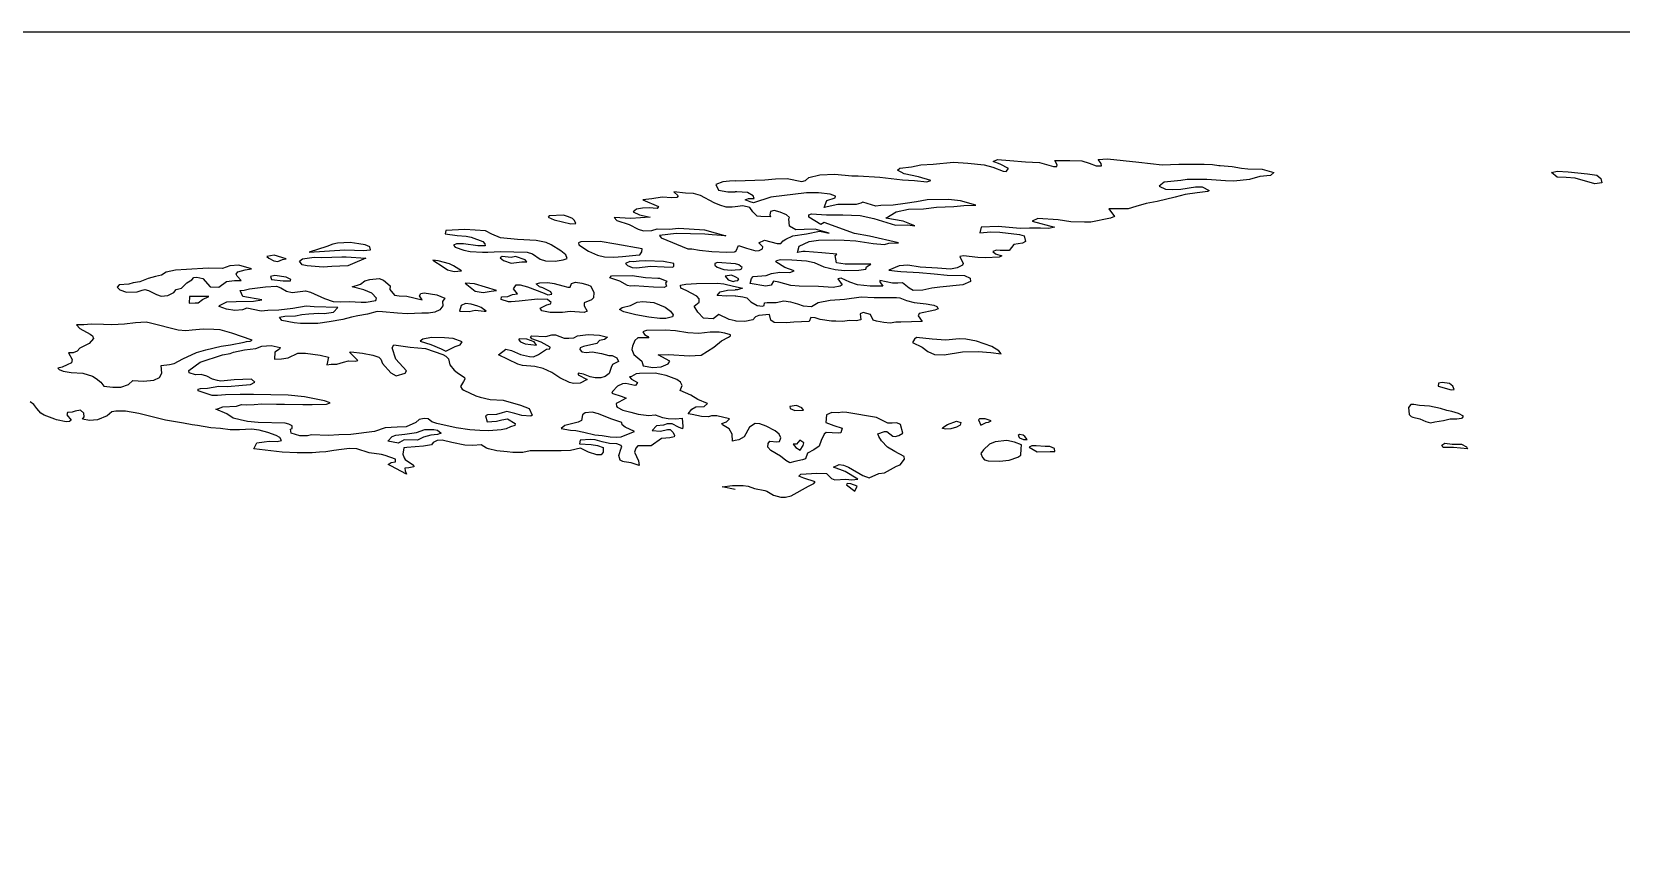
# Model space of a CAD drawing. Extents: x -180 to 180, y -90 to 90.
# Drawn here: x -127.1 to -43.3, y 46.3 to 89.9 of the extents above; entities that cross this region are included whole.
import ezdxf

# ---------------------------------------------------------------- set-up
doc = ezdxf.new("R2010")
doc.units = 0
doc.header["$MEASUREMENT"] = 0
doc.layers.add('SHORE', color=131, linetype='CONTINUOUS')
doc.layers.add('World_Raster', color=7, linetype='CONTINUOUS')
picture_1 = doc.add_image_def('image1.tif', size_in_pixel=(720, 360))

msp = doc.modelspace()

# ---------------------------------------------------------------- linework, layer by layer
at = {"layer": 'SHORE', "linetype": 'Continuous'}
for points in [[(-90, 82.034302), (-88.436111, 82.090744), (-87.867714, 82.144814), (-87.24968, 82.156731), (-86.478172, 82.010696), (-86.299316, 82.053162), (-86.120712, 82.222794), (-85.534592, 82.351959), (-84.742973, 82.396461), (-83.854485, 82.302223), (-83.519058, 82.302963), (-82.36631, 82.241562), (-81.186958, 82.095818), (-80.54612, 82.055054), (-79.888725, 81.982864), (-79.68692, 82.056885), (-80.331665, 82.245995), (-81.083374, 82.404472), (-81.450653, 82.597473), (-81.318909, 82.706268), (-80.706253, 82.772972), (-80.210922, 82.88353), (-79.567024, 82.928902), (-78.494843, 83.019501), (-77.745132, 82.965981), (-76.87043, 82.879959), (-76.416267, 82.760612), (-75.880585, 82.555687), (-75.721291, 82.534424), (-75.598442, 82.697105), (-76.030342, 82.925735), (-76.402893, 83.057358), (-76.178429, 83.168884), (-75.525642, 83.114738), (-74.70134, 83.039017), (-73.957397, 83.007523), (-73.219994, 82.800453), (-73.049782, 82.789894), (-73.022224, 82.877502), (-73.157516, 83.120018), (-72.355896, 83.121819), (-71.722267, 83.101028), (-71.34816, 82.980225), (-70.974014, 82.827278), (-70.695984, 82.827888), (-70.715759, 82.94857), (-70.86441, 83.158501), (-70.380646, 83.193016), (-68.719406, 83.01918), (-67.492683, 82.889778), (-66.621231, 82.924667), (-65.277283, 82.916641), (-64.84211, 82.895676), (-64.50164, 82.841637), (-64.444878, 82.841751), (-63.806187, 82.799416), (-63.316223, 82.71328), (-62.981441, 82.670593), (-62.223438, 82.650543), (-61.61269, 82.48996), (-61.785728, 82.328903), (-62.342709, 82.274399), (-62.885052, 82.114265), (-63.716942, 82.028168), (-64.15683, 82.048264), (-65.143028, 82.119919), (-66.170845, 82.117706), (-66.519943, 82.053719), (-67.381531, 81.978294), (-67.650131, 81.76899), (-67.312775, 81.604225), (-66.970192, 81.584335), (-66.50692, 81.605927), (-65.739731, 81.731552), (-65.384247, 81.721977), (-65.020676, 81.52681), (-65.096184, 81.475388), (-65.656929, 81.412842), (-66.278038, 81.319855), (-66.806274, 81.187012), (-67.750458, 80.953964), (-68.342583, 80.85302), (-68.878143, 80.693298), (-69.293808, 80.564461), (-70.307404, 80.56237), (-70.014893, 80.154427), (-70.216858, 80.067421), (-71.250816, 79.86277), (-71.596184, 79.871147), (-72.310188, 79.887817), (-72.968178, 79.985977), (-74.041817, 80.059647), (-74.338608, 79.911041), (-73.172379, 79.598091), (-73.470253, 79.534721), (-73.905472, 79.551834), (-74.489357, 79.541725), (-74.970032, 79.531845), (-76.131035, 79.628319), (-77.035126, 79.599663), (-77.095505, 79.302536), (-76.529762, 79.349854), (-76.050163, 79.341827), (-75.010109, 79.210007), (-74.759445, 79.139252), (-74.7052, 78.837746), (-74.85379, 78.7491), (-75.317612, 78.695244), (-75.549377, 78.37822), (-76.032349, 78.36853), (-76.233971, 78.394447), (-76.414803, 78.315224), (-76.281181, 78.201065), (-75.939529, 78.088943), (-76.086983, 78.027634), (-76.813492, 77.99144), (-77.203621, 78.008125), (-77.973106, 78.085068), (-78.163101, 78.049843), (-77.97879, 77.69416), (-78.014915, 77.590324), (-78.306892, 77.460373), (-78.651749, 77.3908), (-79.335815, 77.441185), (-80.253456, 77.491135), (-80.896629, 77.593475), (-81.350281, 77.558075), (-81.898781, 77.333031), (-81.434753, 77.282372), (-81.269196, 77.25692), (-80.299728, 77.207298), (-79.508293, 77.148804), (-78.818214, 77.073067), (-77.917763, 77.057678), (-77.620674, 76.904549), (-77.600403, 76.742805), (-78.008598, 76.56382), (-79.216667, 76.443016), (-79.63382, 76.391525), (-80.1082, 76.289375), (-80.609848, 76.254692), (-80.819977, 76.380829), (-81.178642, 76.66803), (-81.430382, 76.650604), (-81.714256, 76.650032), (-82.368195, 76.793304), (-82.368713, 76.716728), (-82.21991, 76.488075), (-82.8843, 76.495262), (-83.559639, 76.553276), (-83.953522, 76.696732), (-84.418213, 76.908653), (-84.592743, 76.882744), (-84.355698, 76.560219), (-84.463852, 76.48381), (-84.833389, 76.423889), (-85.607246, 76.473152), (-86.631653, 76.488167), (-87.069046, 76.521179), (-87.691078, 76.69812), (-87.979797, 76.75708), (-88.106583, 76.553093), (-88.385185, 76.484802), (-89.214462, 76.627296), (-89.141991, 76.891151), (-89.043358, 76.993774), (-88.35701, 77.046356), (-88.082695, 77.158157), (-87.650246, 77.236183), (-87.119736, 77.220032), (-86.895508, 77.297722), (-87.378197, 77.477554), (-87.847572, 77.770599), (-87.82399, 77.840057), (-87.608803, 77.892578), (-87.016342, 77.876328), (-86.232033, 77.834427), (-85.83242, 77.739784), (-85.333939, 77.507317), (-84.726288, 77.362045), (-84.238075, 77.319984), (-83.488083, 77.330002), (-83.115158, 77.39093), (-83.076126, 77.51162), (-82.844933, 77.648193), (-84.203438, 77.647675), (-84.664642, 77.724701), (-84.73484, 78.107025), (-84.639793, 78.17662), (-85.422577, 78.245506), (-86.306206, 78.31385), (-86.429527, 78.313614), (-86.713524, 78.262215), (-86.62178, 78.603111), (-86.100136, 78.851341), (-85.603165, 78.923164), (-84.776314, 78.924721), (-84.252655, 78.90802), (-83.636299, 78.873764), (-82.725693, 78.734024), (-82.121948, 78.682251), (-81.903175, 78.753288), (-81.393524, 78.771591), (-82.923256, 79.132545), (-83.70723, 79.273613), (-85.306816, 79.844841), (-85.489365, 79.736137), (-86.118736, 80.131264), (-86.107269, 80.247177), (-85.966484, 80.295952), (-85.18045, 80.249054), (-84.32312, 80.250832), (-83.414719, 80.223633), (-82.694893, 80.051651), (-81.554459, 79.698883), (-80.902611, 79.718102), (-80.527992, 79.675491), (-81.152069, 79.925079), (-82.058907, 80.067955), (-81.515099, 80.402351), (-80.860031, 80.550423), (-80.081078, 80.561859), (-79.393013, 80.661705), (-78.474274, 80.693214), (-77.953499, 80.743736), (-77.317238, 80.766922), (-78.117287, 80.982338), (-78.758621, 81.051178), (-79.884232, 81.038795), (-80.443726, 80.927505), (-81.030838, 80.856476), (-81.672264, 80.765732), (-82.323387, 80.744598), (-82.587074, 80.714348), (-83.27668, 80.911591), (-83.372856, 80.861565), (-83.617241, 80.791473), (-84.589325, 80.79937), (-85.300179, 80.635033), (-85.160461, 81.007706), (-84.719391, 81.139328), (-84.715912, 81.230309), (-84.988708, 81.341454), (-85.607384, 81.411499), (-86.233093, 81.410194), (-88.11808, 81.182709), (-89.031891, 80.880592), (-89.215294, 80.930077), (-89.471596, 81.043182), (-89.293724, 81.102753), (-88.988876, 81.113373), (-89.041618, 81.255547), (-89.35556, 81.434692), (-89.902824, 81.459686), (-90, 81.461296)], [(-46.683437, 82.550667), (-46.105568, 82.513748), (-45.07465, 82.408844), (-44.588169, 82.347092), (-44.374981, 82.164345), (-44.330746, 81.940346), (-44.690029, 81.881248), (-45.735069, 82.174492), (-46.201286, 82.208939), (-46.678474, 82.237007), (-46.97081, 82.475098), (-46.683437, 82.550667)], [(-90, 80.676453), (-90.161964, 80.659172), (-90.465149, 80.658539), (-90.812523, 80.766617), (-91.106384, 80.88533), (-91.821213, 81.276192), (-92.194672, 81.367004), (-92.618355, 81.39669), (-93.231041, 81.456757), (-92.999756, 81.243286), (-93.064964, 81.162178), (-93.328094, 81.141464), (-93.836487, 81.180779), (-94.382233, 81.098907), (-94.856277, 81.047638), (-94.046616, 80.690605), (-94.117073, 80.591881), (-94.531677, 80.610695), (-94.877655, 80.600151), (-95.205482, 80.540474), (-95.376755, 80.403152), (-95.036461, 80.245331), (-94.471397, 80.133507), (-95.496437, 80.054466), (-96.383255, 80.110359), (-96.229721, 79.950401), (-95.588455, 79.734985), (-95.108719, 79.502243), (-94.835762, 79.413185), (-94.382225, 79.422981), (-94.113831, 79.504143), (-93.470322, 79.496384), (-92.973976, 79.551178), (-91.615387, 79.45517), (-90.497299, 79.143044), (-91.205063, 79.187927), (-91.604843, 79.231712), (-93.098915, 79.27346), (-93.98568, 79.164764), (-93.899712, 79.040421), (-92.497879, 78.451141), (-92.275436, 78.460365), (-91.87606, 78.390862), (-91.220161, 78.321999), (-90.437134, 78.279678), (-90.037437, 78.297958), (-90, 78.319923)], [(-90, 82.034302), (-90.299744, 82.023483), (-90.646263, 81.99118), (-91.014938, 81.854301), (-90.876228, 81.555473), (-90.387947, 81.46772), (-90, 81.461296)], [(-90, 78.319923), (-89.947495, 78.350723), (-89.830666, 78.64106), (-89.40593, 78.500992), (-88.917137, 78.36145), (-88.740997, 78.379333), (-88.555733, 78.467484), (-88.542709, 78.573036), (-88.752228, 78.766693), (-88.457085, 78.917717), (-87.78508, 78.7332), (-87.583595, 78.742424), (-87.464638, 78.884155), (-87.335442, 78.973053), (-86.961761, 79.142593), (-86.242447, 79.241989), (-85.554863, 79.395164), (-85.049522, 79.276154), (-85.790062, 79.503006), (-86.364464, 79.469826), (-86.793037, 79.462318), (-87.136925, 79.661194), (-87.161926, 80.033005), (-87.13208, 80.109932), (-87.300446, 80.244728), (-87.623688, 80.389816), (-87.946777, 80.477058), (-88.144066, 80.427773), (-88.169235, 80.242966), (-88.132774, 80.136787), (-88.646194, 80.155022), (-88.838326, 80.183578), (-89.068443, 80.406364), (-89.221031, 80.631508), (-89.595436, 80.719627), (-90, 80.676453)], [(-98.662361, 79.774139), (-98.387436, 79.80175), (-98.419449, 79.846809), (-98.477776, 79.973244), (-98.570961, 80.057808), (-98.782967, 80.153656), (-99.045921, 80.230408), (-99.797676, 80.199852), (-99.846016, 80.122574), (-99.531136, 79.980286), (-98.662361, 79.774139)], [(-112.445908, 78.290062), (-110.576988, 78.399025), (-110.067329, 78.391205), (-109.59803, 78.374565), (-109.212906, 78.410416), (-109.24852, 78.559883), (-109.498154, 78.665199), (-109.826027, 78.726387), (-110.290382, 78.787392), (-110.963448, 78.75956), (-111.202965, 78.706062), (-111.519661, 78.573151), (-112.445908, 78.290062)], [(-99.475975, 77.809151), (-99.062164, 77.87072), (-98.845734, 77.958099), (-98.921463, 78.149818), (-99.182793, 78.350609), (-99.687973, 78.675125), (-99.959557, 78.789459), (-100.4897, 78.894691), (-101.474854, 78.945976), (-102.365097, 79.033066), (-102.81472, 79.23703), (-103.16114, 79.406143), (-104.23745, 79.475769), (-105.247864, 79.42009), (-105.277336, 79.241226), (-104.650963, 79.153282), (-104.167122, 79.118576), (-103.90657, 79.074577), (-103.301628, 78.853867), (-103.187981, 78.73024), (-103.173904, 78.624336), (-103.564148, 78.614799), (-104.323395, 78.719254), (-104.684357, 78.718559), (-104.835068, 78.656448), (-104.762482, 78.550819), (-104.303902, 78.384682), (-103.958832, 78.315193), (-103.308838, 78.290123), (-103.028809, 78.290657), (-102.35994, 78.326996), (-100.964211, 78.285835), (-100.68457, 78.198853), (-100.267792, 77.911888), (-99.996124, 77.834213), (-99.475975, 77.809151)], [(-96.398293, 78.015022), (-95.928726, 78.050804), (-95.225189, 78.130669), (-95.028877, 78.148491), (-94.914444, 78.297424), (-94.893372, 78.455376), (-96.288803, 78.699272), (-97.106186, 78.839157), (-98.139587, 78.819473), (-98.247215, 78.775047), (-98.233551, 78.677902), (-97.71904, 78.335884), (-97.256119, 78.118034), (-96.883163, 78.031525), (-96.398293, 78.015022)], [(-114.102257, 77.789909), (-113.850044, 77.894653), (-113.652206, 77.93856), (-114.298981, 78.129173), (-114.681625, 78.058601), (-114.580399, 77.962891), (-114.315834, 77.832939), (-114.102257, 77.789909)], [(-109.457542, 77.966843), (-110.165131, 77.676056), (-110.416031, 77.554474), (-111.248444, 77.535599), (-111.706711, 77.500198), (-112.560783, 77.567673), (-112.820602, 77.619064), (-112.956566, 77.809456), (-112.806046, 77.940178), (-112.192047, 78.019745), (-111.787544, 77.994347), (-110.729462, 78.039955), (-110.506454, 78.040398), (-109.457542, 77.966843)], [(-101.79763, 77.709351), (-101.233971, 77.779778), (-100.975433, 77.771606), (-101.071159, 77.8843), (-101.581383, 78.057442), (-101.795715, 78.00473), (-102.269806, 78.047394), (-102.379883, 77.986198), (-102.212029, 77.838661), (-101.79763, 77.709351)], [(-120.250374, 75.969246), (-119.89621, 75.995117), (-119.578911, 76.155434), (-119.451088, 76.324318), (-119.183113, 76.392441), (-118.899643, 76.672768), (-118.635239, 76.826492), (-118.532349, 76.95472), (-118.361809, 76.963577), (-118.049576, 76.895874), (-117.659653, 76.454575), (-117.209366, 76.44696), (-116.796211, 76.744835), (-116.385742, 76.796684), (-116.035896, 76.797371), (-116.247017, 77.010368), (-116.301064, 77.130142), (-116.202278, 77.250481), (-115.818916, 77.354431), (-115.47879, 77.398148), (-116.155441, 77.595375), (-116.622337, 77.559937), (-117.021904, 77.429657), (-117.777939, 77.436867), (-118.917458, 77.365761), (-119.491936, 77.330223), (-119.979401, 77.22612), (-120.226219, 77.071281), (-120.552727, 76.993629), (-120.934387, 76.898888), (-121.374062, 76.719078), (-121.720787, 76.658913), (-121.947128, 76.599014), (-122.455688, 76.555603), (-122.559395, 76.43679), (-122.432137, 76.293327), (-122.078445, 76.167534), (-121.507683, 76.193901), (-121.255722, 76.287117), (-121.107109, 76.312744), (-120.916328, 76.262474), (-120.488731, 76.052765), (-120.250374, 75.969246)], [(-104.809067, 77.263603), (-104.414192, 77.298759), (-104.837494, 77.565109), (-105.060226, 77.677132), (-105.655106, 77.823418), (-105.925903, 77.857635), (-105.392166, 77.512253), (-105.153984, 77.357559), (-104.809067, 77.263603)], [(-95.183334, 77.454079), (-94.453217, 77.550354), (-93.746284, 77.508545), (-93.31118, 77.492119), (-93.229927, 77.52681), (-93.231972, 77.691025), (-93.777695, 77.794006), (-94.697777, 77.826942), (-95.049179, 77.808922), (-95.364731, 77.782288), (-95.555939, 77.790596), (-95.781769, 77.677528), (-95.679718, 77.582565), (-95.430687, 77.470848), (-95.183334, 77.454079)], [(-90, 77.673203), (-90.922249, 77.747421), (-91.075859, 77.677818), (-91.061676, 77.600006), (-90.953453, 77.487999), (-90.592392, 77.376686), (-90.211769, 77.34301), (-90, 77.358925)], [(-90, 76.980568), (-90.196075, 77.077087), (-90.517624, 77.016624), (-90.373001, 76.829163), (-90.111382, 76.74453), (-90, 76.767868)], [(-90, 77.358925), (-89.742142, 77.378311), (-89.658752, 77.41288), (-89.624741, 77.481918), (-89.81089, 77.611069), (-89.97599, 77.671272), (-90, 77.673203)], [(-114.946686, 75.773773), (-115.946342, 75.951485), (-116.092735, 76.254761), (-115.866165, 76.280502), (-115.598465, 76.35701), (-115.17308, 76.400063), (-114.744377, 76.460098), (-114.168739, 76.486603), (-113.934021, 76.402435), (-113.641418, 76.2341), (-113.344933, 76.150444), (-112.647507, 76.244431), (-112.369949, 76.177551), (-111.63903, 75.834778), (-111.181984, 75.67688), (-110.77816, 75.660957), (-110.346146, 75.686829), (-109.708237, 75.646324), (-109.442261, 75.655144), (-108.940163, 75.731201), (-108.898941, 75.865082), (-109.149384, 76.116356), (-109.572762, 76.292458), (-110.17881, 76.451859), (-109.74691, 76.596764), (-109.51088, 76.767204), (-109.254799, 76.835838), (-108.761368, 76.887932), (-108.533104, 76.811638), (-108.185089, 76.506454), (-108.192673, 76.320389), (-107.959633, 76.026161), (-107.705086, 75.976295), (-107.299973, 75.960281), (-106.487823, 75.777626), (-106.638275, 75.986694), (-106.57032, 76.112831), (-106.386284, 76.14682), (-105.713554, 76.038811), (-105.294395, 75.863548), (-105.425812, 75.679443), (-105.408524, 75.454689), (-105.569794, 75.24704), (-105.82756, 75.122536), (-106.167351, 75.072365), (-106.519196, 75.071732), (-107.275978, 75.029053), (-107.796173, 75.061066), (-108.586838, 75.142113), (-108.866676, 75.149849), (-109.374573, 75.02507), (-109.884048, 74.934296), (-110.225906, 74.852402), (-110.665497, 74.737938), (-111.396896, 74.606888), (-111.999138, 74.516731), (-112.902481, 74.531235), (-113.239151, 74.562958), (-113.889641, 74.691353), (-114.013611, 74.861549), (-113.72216, 74.919006), (-113.173721, 74.936279), (-112.841347, 75.002022), (-112.458359, 75.035744), (-111.933792, 75.061455), (-111.654045, 75.053757), (-111.16362, 75.12072), (-110.94603, 75.369492), (-112.191765, 75.408615), (-112.607811, 75.432747), (-113.311661, 75.306953), (-114.043083, 75.231026), (-114.624344, 75.213379), (-114.982285, 75.171318), (-115.738457, 75.327225), (-115.954384, 75.252243), (-116.368393, 75.218346), (-116.808762, 75.275452), (-117.192963, 75.424057), (-117.182388, 75.473923), (-116.794197, 75.666222), (-116.299927, 75.692207), (-115.378601, 75.702316), (-114.946686, 75.773773)], [(-113.821411, 76.767487), (-113.432007, 76.776772), (-113.420837, 76.844948), (-113.665268, 76.963982), (-114.250031, 77.056946), (-114.48732, 77.00518), (-114.431885, 76.851555), (-113.821411, 76.767487)], [(-103.280106, 76.161125), (-102.865143, 76.229294), (-102.570633, 76.26358), (-103.740974, 76.616669), (-104.223732, 76.658203), (-103.700127, 76.227715), (-103.280106, 76.161125)], [(-99.740532, 75.101044), (-100.183434, 75.199356), (-100.270348, 75.331642), (-99.926643, 75.506622), (-99.731857, 75.556915), (-99.692055, 75.63195), (-99.893364, 75.781784), (-100.415703, 75.805878), (-101.37429, 75.703835), (-101.797226, 75.66964), (-101.94593, 75.661003), (-102.329918, 75.78553), (-102.312401, 75.936226), (-101.979706, 75.945221), (-101.736099, 76.054749), (-101.471817, 76.080482), (-101.681229, 76.34964), (-101.601967, 76.459709), (-101.542648, 76.561462), (-101.322289, 76.553383), (-100.935837, 76.452492), (-100.06176, 76.116776), (-99.870125, 76.033127), (-99.662857, 76.075508), (-99.708519, 76.184746), (-100.139885, 76.403282), (-100.306885, 76.462181), (-100.490059, 76.622856), (-100.293945, 76.66568), (-99.86377, 76.691971), (-99.542923, 76.633133), (-99.077957, 76.515312), (-98.820786, 76.43959), (-98.699234, 76.431366), (-98.626244, 76.634857), (-98.411125, 76.694763), (-98.082565, 76.644394), (-97.760056, 76.568657), (-97.612885, 76.492683), (-97.447693, 76.155373), (-97.463043, 75.878395), (-97.574196, 75.769463), (-97.947845, 75.618584), (-97.955399, 75.46048), (-97.797951, 75.179047), (-97.960152, 75.112663), (-98.70211, 75.152557), (-99.089844, 75.10228), (-99.740532, 75.101044)], [(-93.73394, 76.415436), (-94.303574, 76.439735), (-95.328903, 76.513947), (-95.520416, 76.488174), (-95.669754, 76.530251), (-96.072884, 76.750214), (-96.605812, 76.936668), (-96.519455, 77.03936), (-95.424881, 77.058571), (-94.730827, 76.940254), (-94.068153, 76.915909), (-93.991402, 76.916039), (-93.590874, 76.754936), (-93.671158, 76.64431), (-93.615929, 76.500267), (-93.73394, 76.415436)], [(-90, 74.659126), (-90.316635, 74.735405), (-90.850342, 74.99424), (-91.154007, 74.774353), (-91.663132, 74.80587), (-91.962814, 75.115776), (-92.161858, 75.438255), (-91.897583, 75.655045), (-91.889122, 75.822037), (-92.020462, 75.964127), (-92.582512, 76.257256), (-92.860283, 76.391731), (-92.88121, 76.544006), (-92.595245, 76.603897), (-92.043388, 76.638885), (-90.930969, 76.649498), (-90.587784, 76.607742), (-90.084923, 76.490044), (-90, 76.472145)], [(-90, 75.983971), (-90.442879, 75.967102), (-90.952751, 75.99131), (-90.7864, 76.201675), (-90.402557, 76.278252), (-90, 76.29863)], [(-90, 76.767868), (-89.865517, 76.796043), (-89.798546, 76.881393), (-90, 76.980568)], [(-90, 76.472145), (-89.607864, 76.389481), (-89.883469, 76.304527), (-90, 76.29863)], [(-118.773087, 75.598564), (-118.45163, 75.621391), (-118.293564, 75.605034), (-118.063385, 75.780754), (-117.731277, 75.942993), (-118.758675, 75.94693), (-118.773087, 75.598564)], [(-104.524727, 75.166344), (-104.021111, 75.159019), (-103.693939, 75.225777), (-103.223976, 75.177048), (-103.127861, 75.177223), (-103.381096, 75.358894), (-103.560722, 75.441559), (-103.908333, 75.549019), (-104.215134, 75.573402), (-104.43914, 75.481453), (-104.524727, 75.166344)], [(-93.968544, 74.785332), (-94.543808, 74.865433), (-95.23925, 74.986046), (-95.859879, 75.133163), (-96.097275, 75.256714), (-95.948997, 75.364693), (-95.522095, 75.473434), (-95.15519, 75.640541), (-94.870789, 75.691101), (-94.283333, 75.63385), (-93.679306, 75.377281), (-93.407646, 75.179085), (-93.268494, 74.973465), (-93.299759, 74.884018), (-93.660583, 74.794037), (-93.968544, 74.785332)], [(-90, 75.983971), (-89.979309, 75.984756), (-89.598083, 75.935173), (-89.3899, 75.876968), (-89.165749, 75.668556), (-88.838531, 75.477768), (-88.559067, 75.436775), (-88.462921, 75.470169), (-88.443695, 75.611618), (-88.315155, 75.636848), (-87.831215, 75.637749), (-87.434013, 75.721878), (-87.089233, 75.672478), (-86.713249, 75.564926), (-86.41433, 75.449127), (-85.975296, 75.425056), (-85.626671, 75.633583), (-84.999649, 75.759903), (-84.233002, 75.811485), (-83.355034, 75.921906), (-82.665024, 75.898094), (-81.499466, 75.891922), (-81.327911, 75.875519), (-80.972404, 75.734161), (-80.562447, 75.626526), (-79.924316, 75.561142), (-79.63018, 75.503502), (-79.535515, 75.487061), (-79.372993, 75.412643), (-79.291527, 75.296791), (-79.471481, 75.230263), (-80.296257, 75.047066), (-80.356827, 74.932533), (-80.145676, 74.632874), (-81.264603, 74.598427), (-81.530899, 74.589813), (-81.823761, 74.548836), (-82.169334, 74.572472), (-82.549934, 74.644562), (-82.732292, 74.700935), (-82.870094, 75.00103), (-83.245071, 75.099251), (-83.409935, 75.041176), (-83.377365, 74.715935), (-83.618713, 74.658775), (-83.954865, 74.682449), (-84.36422, 74.633102), (-84.69191, 74.640594), (-84.914558, 74.640182), (-85.5187, 74.736237), (-85.785484, 74.824966), (-86.007904, 74.832672), (-86.102028, 74.637932), (-86.912376, 74.587868), (-87.286125, 74.554817), (-87.939995, 74.585945), (-88.122078, 74.698982), (-88.186501, 75.007446), (-88.743477, 74.949402), (-88.918297, 74.867836), (-89.064919, 74.721519), (-89.494431, 74.631607), (-89.949409, 74.646942), (-90, 74.659126)], [(-122.370766, 71.162964), (-121.966705, 71.303482), (-121.732574, 71.52182), (-121.186737, 71.491669), (-120.639839, 71.547249), (-120.341934, 71.672607), (-120.220329, 71.899551), (-120.249931, 72.315483), (-119.811829, 72.371399), (-119.564713, 72.41124), (-119.103348, 72.664612), (-118.381332, 72.990662), (-117.900475, 73.134537), (-117.077637, 73.327072), (-116.594513, 73.391747), (-115.870468, 73.536797), (-115.753387, 73.568977), (-115.559067, 73.58532), (-115.45002, 73.649506), (-116.524979, 74.016388), (-117.132553, 74.18425), (-117.479469, 74.215828), (-118.029709, 74.222862), (-118.622139, 74.165344), (-118.94046, 74.140594), (-119.35376, 74.180092), (-120.812576, 74.540726), (-121.03508, 74.596977), (-121.594139, 74.563538), (-122.171768, 74.497696), (-122.85334, 74.456024), (-123.289749, 74.463272), (-123.944412, 74.486336), (-124.314674, 74.461357), (-124.705605, 74.460632), (-124.536713, 74.259048), (-123.983414, 73.954247), (-123.861176, 73.882187), (-123.806618, 73.737961), (-124.043587, 73.473587), (-124.540276, 73.233459), (-124.678474, 73.066216), (-124.889084, 72.986412), (-125.137634, 72.985931), (-124.941017, 72.622086), (-124.976997, 72.448387), (-125.193382, 72.353462), (-125.458702, 72.219208), (-125.700066, 72.171608), (-125.624176, 72.093224), (-125.413368, 72.007355), (-124.985588, 71.94545), (-124.373619, 71.91526), (-123.8685, 71.751938), (-123.674072, 71.635155), (-123.426804, 71.425186), (-123.264015, 71.215614), (-122.787476, 71.16996), (-122.370766, 71.162964)], [(-105.245773, 73.070824), (-104.748734, 73.310333), (-104.496834, 73.398445), (-104.450157, 73.454361), (-104.377136, 73.558311), (-104.866783, 73.73333), (-105.311333, 73.77256), (-105.993065, 73.779297), (-106.452171, 73.690353), (-106.59494, 73.586113), (-106.040749, 73.411499), (-105.484863, 73.18161), (-105.245773, 73.070824)], [(-98.514435, 71.370728), (-98.735336, 71.409195), (-99.23069, 71.657539), (-99.658981, 71.945908), (-100.11528, 72.1567), (-100.555534, 72.25798), (-101.202621, 72.311821), (-101.450073, 72.390038), (-102.465065, 72.869812), (-102.075539, 73.164131), (-101.781578, 73.101112), (-101.317001, 72.887817), (-100.838356, 72.785782), (-100.631233, 72.762451), (-100.354393, 72.889626), (-99.945885, 73.168098), (-99.759308, 73.184364), (-99.751389, 73.279846), (-100.229698, 73.534088), (-100.710182, 73.725105), (-100.790009, 73.829086), (-100.730309, 73.877319), (-99.972893, 73.838646), (-99.652977, 73.935501), (-99.46405, 73.93586), (-99.015747, 73.760307), (-98.76384, 73.744743), (-98.502876, 73.769272), (-98.307388, 73.881836), (-97.752968, 73.939034), (-97.143494, 73.908089), (-96.733078, 73.804634), (-96.878731, 73.684242), (-97.139809, 73.627777), (-97.285194, 73.475739), (-97.982681, 73.30706), (-98.159172, 73.2351), (-98.190048, 73.147552), (-98.075996, 73.036575), (-97.848259, 72.989418), (-97.536804, 73.029648), (-97.050964, 72.951271), (-96.660469, 72.841095), (-96.484871, 72.833511), (-96.230919, 72.715332), (-96.147202, 72.518127), (-96.453804, 72.360023), (-96.5242, 72.202698), (-96.645966, 71.896744), (-96.851547, 71.732239), (-97.080353, 71.669373), (-97.376381, 71.660995), (-97.638275, 71.707336), (-97.986328, 71.86293), (-98.280334, 71.90934), (-98.27475, 71.815514), (-97.800224, 71.56665), (-98.168221, 71.38694), (-98.514435, 71.370728)], [(-100.473412, 73.382065), (-100.596313, 73.557381), (-100.980278, 73.692566), (-101.337624, 73.715935), (-101.418579, 73.675743), (-101.31736, 73.564026), (-101.060524, 73.452728), (-100.473412, 73.382065)], [(-94.338737, 72.206764), (-93.904907, 72.238998), (-93.520103, 72.404884), (-93.435669, 72.546883), (-94.062119, 72.86969), (-93.491196, 72.894524), (-92.420593, 72.825279), (-91.796921, 72.858109), (-91.115921, 73.272133), (-90.72271, 73.607788), (-90.351677, 73.800522), (-90.251137, 73.880852), (-90.248085, 73.920959), (-90.535431, 74.016785), (-90.847702, 74.064392), (-91.320587, 74.071579), (-91.912636, 74.006172), (-92.489655, 74.029198), (-93.148674, 74.140533), (-93.695358, 74.179733), (-94.66452, 74.153778), (-94.769943, 74.121399), (-94.864876, 74.081024), (-94.781822, 73.952606), (-94.59481, 73.832664), (-94.55439, 73.760628), (-95.119705, 73.775597), (-95.289398, 73.631233), (-95.410881, 73.335747), (-95.437119, 73.160645), (-95.343964, 72.898979), (-94.920235, 72.536201), (-94.854706, 72.30011), (-94.338737, 72.206764)], [(-78.975052, 72.866264), (-78.010262, 73.026535), (-77.186111, 73.04393), (-76.517349, 72.98967), (-75.976387, 72.927292), (-76.097412, 73.077698), (-76.475731, 73.315422), (-77.284515, 73.60096), (-77.833229, 73.703857), (-78.195717, 73.719162), (-78.902061, 73.653893), (-79.614792, 73.692513), (-80.440292, 73.795013), (-80.542938, 73.706795), (-80.645576, 73.52282), (-80.15094, 73.268761), (-79.840698, 73.04689), (-79.486588, 72.889038), (-78.975052, 72.866264)], [(-114.269051, 72.642067), (-113.900726, 72.658554), (-113.549835, 72.714539), (-113.037674, 72.961006), (-112.635231, 72.969696), (-111.85981, 72.860153), (-111.437149, 72.742226), (-111.521873, 72.347557), (-111.28997, 72.379494), (-110.992943, 72.387932), (-110.636627, 72.491013), (-110.36721, 72.554619), (-110.026207, 72.547379), (-109.875748, 72.579208), (-110.320946, 73.013672), (-110.250908, 73.029694), (-109.62986, 72.967377), (-109.086388, 72.857414), (-108.782654, 72.747169), (-108.666016, 72.636742), (-108.578491, 72.40818), (-108.144226, 71.93), (-107.856873, 71.774101), (-107.386749, 71.915756), (-107.323601, 72.033379), (-107.882942, 72.646103), (-108.08033, 73.240395), (-107.977844, 73.399918), (-107.118423, 73.281998), (-106.31958, 73.211868), (-105.405617, 72.888092), (-105.243805, 72.809189), (-105.108932, 72.667114), (-105.036797, 72.351852), (-104.806702, 72.061623), (-104.648605, 71.944382), (-104.263435, 71.671516), (-104.241592, 71.585777), (-104.321472, 71.476555), (-104.471733, 71.204269), (-104.390907, 71.064873), (-104.290154, 71.010857), (-103.659981, 70.718445), (-103.430824, 70.641747), (-102.912666, 70.527245), (-102.232048, 70.482353), (-101.3069, 70.223045), (-100.851517, 70.047745), (-100.687622, 69.690994), (-100.763481, 69.645386), (-101.245628, 69.682373), (-101.610245, 69.787827), (-102.035843, 69.89328), (-102.283882, 69.816933), (-102.583054, 69.725349), (-103.042458, 69.709351), (-103.157669, 69.65609), (-103.063881, 69.3461), (-102.574707, 69.377235), (-102.298622, 69.44577), (-101.994324, 69.49929), (-101.60006, 69.258247), (-101.604721, 69.152618), (-101.841423, 69.084366), (-102.074196, 68.970993), (-102.336777, 68.925323), (-102.974579, 68.87149), (-103.446617, 68.878143), (-103.984108, 68.914734), (-104.701401, 69.026299), (-105.726784, 69.250557), (-105.97567, 69.348221), (-106.1716, 69.499046), (-106.388786, 69.513771), (-106.650177, 69.467896), (-106.831009, 69.301323), (-107.332565, 69.074112), (-107.807076, 69.065689), (-108.441902, 69.019318), (-109.00576, 68.830162), (-110.244553, 68.670113), (-110.883766, 68.661415), (-111.425735, 68.622879), (-112.318817, 68.65123), (-112.536209, 68.605812), (-112.948524, 68.612541), (-113.398331, 68.739326), (-113.425484, 68.949791), (-113.336319, 68.99511), (-113.335472, 69.130768), (-113.513161, 69.220924), (-113.720993, 69.265823), (-115.137047, 69.316025), (-115.702888, 69.367867), (-116.09185, 69.442741), (-116.452538, 69.532867), (-116.791252, 69.75956), (-117.364532, 70.009155), (-117.228111, 70.040024), (-116.989243, 70.139992), (-116.281906, 70.164307), (-116.01049, 70.249168), (-115.759483, 70.241959), (-115.349884, 70.250404), (-114.943001, 70.28952), (-114.1707, 70.275627), (-113.750145, 70.276405), (-112.78743, 70.255188), (-112.296951, 70.256111), (-111.526878, 70.272896), (-111.340057, 70.342354), (-111.646271, 70.441635), (-112.686562, 70.662964), (-113.560387, 70.753891), (-115.386826, 70.781349), (-116.092903, 70.78772), (-116.85537, 70.763138), (-117.285156, 70.739182), (-117.557007, 70.738678), (-118.299805, 70.976868), (-118.29512, 71.069809), (-118.168922, 71.101059), (-117.798576, 71.125008), (-117.206512, 71.219215), (-116.758453, 71.204529), (-115.957474, 71.268143), (-115.538589, 71.315529), (-115.313385, 71.440399), (-115.489807, 71.595894), (-116.400383, 71.562981), (-117.110222, 71.491524), (-117.287132, 71.514557), (-117.536598, 71.599854), (-117.841278, 71.755409), (-118.133911, 71.840874), (-118.445412, 71.816795), (-118.764725, 71.925781), (-118.781937, 72.05114), (-118.195099, 72.492645), (-117.016045, 72.874268), (-116.606819, 72.938446), (-116.439224, 73.018097), (-115.855537, 73.138344), (-115.259552, 73.211029), (-114.944214, 73.331062), (-114.443298, 73.371857), (-113.981407, 73.2612), (-114.012756, 73.165642), (-114.259277, 73.006294), (-114.269051, 72.642067)], [(-90, 68.353836), (-90.136353, 68.325577), (-90.147552, 68.700142), (-90.309036, 68.970345), (-90.667183, 69.180565), (-90.708611, 69.24836), (-90.454979, 69.346954), (-90.3041, 69.505936), (-90.968788, 69.663635), (-91.23732, 69.663139), (-91.411415, 69.602226), (-91.773651, 69.624283), (-92.255608, 69.729424), (-92.46756, 69.759384), (-92.280571, 70.010262), (-92.067131, 70.133087), (-91.624107, 70.149231), (-91.454071, 70.302826), (-91.964478, 70.524643), (-92.328377, 70.747375), (-92.89579, 70.985771), (-92.78524, 71.257187), (-92.873253, 71.427963), (-93.067513, 71.575516), (-93.634483, 71.777321), (-93.962128, 71.862679), (-94.213562, 71.901291), (-95.042114, 71.891922), (-95.207001, 71.875961), (-95.455032, 71.72702), (-95.558403, 71.71122), (-95.468109, 71.586594), (-95.149017, 71.423683), (-95.226768, 71.268135), (-95.289314, 71.252487), (-95.753807, 71.368134), (-95.927933, 71.352257), (-96.194656, 71.219765), (-96.455589, 70.948166), (-96.495995, 70.855331), (-95.961685, 70.686569), (-95.743019, 70.586838), (-96.121857, 70.37851), (-96.270432, 70.316826), (-96.260307, 70.171158), (-96.218964, 70.109978), (-95.923317, 69.957817), (-95.493332, 69.859924), (-95.105911, 69.75444), (-94.545914, 69.672142), (-94.219551, 69.710625), (-93.833069, 69.567451), (-93.527054, 69.515053), (-93.123497, 69.500702), (-92.788811, 69.531548), (-92.752472, 69.101318), (-92.78183, 68.980782), (-92.990601, 69.055672), (-93.323418, 69.235947), (-93.580734, 69.235481), (-93.776108, 69.159698), (-94.138855, 69.128876), (-94.379402, 68.895058), (-93.934746, 68.858307), (-93.570221, 68.941689), (-93.432159, 68.941963), (-93.263229, 68.784416), (-93.19558, 68.619431), (-93.210449, 68.559425), (-93.443138, 68.49157), (-93.658997, 68.49115), (-93.880356, 68.468285), (-94.43338, 68.085991), (-94.798393, 68.070396), (-95.118889, 68.077255), (-95.235138, 67.957748), (-95.296783, 67.741714), (-95.087067, 67.296814), (-95.054993, 67.045357), (-95.482857, 67.185043), (-95.839333, 67.228767), (-95.919098, 67.258209), (-96.055939, 67.332024), (-96.136589, 67.561798), (-96.007347, 67.948822), (-95.964401, 68.00856), (-96.004265, 68.090523), (-96.228439, 68.179703), (-96.614655, 68.201378), (-97.006386, 68.290329), (-97.368126, 68.386887), (-97.626694, 68.416344), (-98.163399, 68.377922), (-98.203445, 68.176003), (-97.583916, 68.147285), (-97.254524, 68.088203), (-96.954933, 67.984344), (-96.947502, 67.753494), (-97.05703, 67.612068), (-97.291847, 67.604187), (-97.719452, 67.73719), (-98.15123, 67.952278), (-98.682373, 67.832123), (-99.164009, 67.808899), (-100.00827, 67.822197), (-100.79834, 67.813278), (-101.193787, 67.723251), (-101.709312, 67.722298), (-102.014336, 67.758919), (-102.559433, 67.817421), (-102.992462, 67.913437), (-103.103806, 67.950485), (-103.379074, 68.136475), (-103.815201, 68.090866), (-104.250679, 68.119888), (-104.938278, 68.24559), (-105.43232, 68.371826), (-105.70829, 68.356339), (-105.914932, 68.258728), (-106.008255, 68.124069), (-106.425957, 68.056129), (-107.300797, 67.994812), (-107.458366, 67.979591), (-107.512871, 67.644531), (-107.447754, 67.444153), (-107.39016, 67.355286), (-106.952553, 67.060013), (-106.924522, 66.978813), (-107.202187, 66.919212), (-107.407417, 66.89669), (-107.396584, 66.756561), (-107.323982, 66.579956), (-108.144356, 67.020844), (-108.281509, 67.087105), (-108.124077, 67.198364), (-107.897469, 67.235794), (-107.891357, 67.376572), (-108.442543, 67.575897), (-108.631729, 67.627571), (-109.285141, 67.708092), (-109.929718, 67.922806), (-110.328308, 67.936981), (-110.750404, 67.891487), (-111.153084, 67.838562), (-111.57618, 67.763344), (-111.908226, 67.740395), (-112.298874, 67.70993), (-113.086105, 67.715889), (-113.862633, 67.751617), (-115.358002, 67.912659), (-115.198479, 68.23391), (-114.816437, 68.294441), (-114.561707, 68.31736), (-114.141029, 68.303177), (-113.905006, 68.363495), (-113.990852, 68.513123), (-114.185944, 68.625229), (-114.6278, 68.782104), (-115.081444, 68.909058), (-115.486176, 68.953461), (-116.116356, 68.91468), (-116.609528, 68.928802), (-117.124359, 68.995575), (-117.628685, 69.024765), (-118.335884, 69.151573), (-118.614281, 69.181213), (-119.075279, 69.278488), (-120.017899, 69.435417), (-120.646194, 69.585617), (-121.431389, 69.78125), (-122.122406, 69.901459), (-122.631622, 69.908096), (-122.847015, 69.877304), (-123.088272, 69.656822), (-123.599182, 69.451431), (-124.021645, 69.420403), (-124.396339, 69.480217), (-124.304443, 69.609108), (-124.330727, 69.798615), (-124.503273, 69.957787), (-124.785614, 69.911674), (-124.935905, 69.850624), (-125.182571, 69.834969), (-125.21402, 69.713509), (-124.984047, 69.42617), (-125.0737, 69.357933), (-125.250954, 69.350067), (-125.77034, 69.447365), (-125.854187, 69.477493), (-126.414795, 69.696121), (-126.59153, 69.801994), (-126.793457, 70.037407), (-126.962669, 70.251656), (-127.148056, 70.397232)], [(-52.273045, 71.02314), (-52.100975, 71.038925), (-52.176811, 71.216835), (-52.360149, 71.35614), (-52.741814, 71.409767), (-52.929562, 71.386124), (-52.958004, 71.230888), (-52.273045, 71.02314)], [(-96.26915, 68.531227), (-96.009048, 68.554184), (-95.44062, 68.77285), (-95.310905, 68.825661), (-95.803528, 69.057976), (-95.945152, 69.185814), (-95.978554, 69.314018), (-96.557831, 69.49427), (-97.203743, 69.765701), (-97.537926, 69.848534), (-97.911736, 69.81749), (-98.048981, 69.711075), (-98.100685, 69.408249), (-98.273735, 69.324837), (-98.967819, 69.142464), (-99.161385, 68.991447), (-98.674232, 68.902092), (-98.402328, 68.880043), (-97.964561, 68.79818), (-97.40197, 68.656578), (-97.005035, 68.627304), (-96.589943, 68.545616), (-96.26915, 68.531227)], [(-90, 65.990524), (-89.573906, 65.996933), (-89.305061, 65.94622), (-88.973732, 65.829918), (-88.438347, 65.728706), (-88.337196, 65.692421), (-87.969872, 65.474472), (-87.58329, 65.366058), (-87.346176, 65.366508), (-87.050346, 65.44709), (-86.130043, 65.94487), (-85.855003, 66.091736), (-85.783493, 66.179756), (-86.373207, 66.369347), (-86.649475, 66.478989), (-86.535324, 66.582108), (-85.699516, 66.635201), (-85.183098, 66.628799), (-84.914848, 66.350037), (-84.74588, 66.291679), (-84.166321, 66.329437), (-83.855049, 66.293343), (-83.536789, 66.32328), (-84.204041, 66.726341), (-84.817924, 66.961113), (-84.510201, 67.08725), (-84.286705, 67.065506), (-84.022743, 66.947861), (-83.27829, 66.514694), (-82.935059, 66.390465), (-82.429817, 66.619247), (-82.126335, 66.656593), (-81.49308, 67.004257), (-81.295563, 67.085884), (-81.080696, 67.374855), (-81.091309, 67.515701), (-81.590065, 67.774773), (-81.974632, 68.012329), (-82.28933, 68.340256), (-82.428123, 68.572052), (-82.483604, 68.714447), (-82.124184, 68.835243), (-82.005928, 68.835472), (-81.682793, 68.595932), (-81.573441, 68.573647), (-81.379372, 68.618973), (-81.166252, 68.739395), (-81.27626, 69.20562), (-81.480301, 69.295738), (-81.729095, 69.265114), (-81.956841, 69.264679), (-82.553009, 69.565758), (-84.109856, 69.843185), (-84.366562, 69.850304), (-84.555794, 69.819588), (-84.909714, 69.834122), (-85.177406, 69.712311), (-85.216988, 69.311417), (-84.803932, 69.153801), (-84.360687, 69.004021), (-84.420921, 68.770882), (-84.569069, 68.740555), (-85.196182, 68.776932), (-85.302666, 68.694183), (-85.465874, 68.356766), (-85.578094, 68.0578), (-85.847305, 67.870987), (-86.191368, 67.691833), (-86.284782, 67.39476), (-86.45089, 67.335175), (-86.854279, 67.260361), (-87.121742, 67.185883), (-87.330338, 67.311317), (-87.604698, 67.533234), (-88.120224, 67.829521), (-88.277802, 68.007996), (-88.258324, 68.19458), (-88.167473, 68.329262), (-87.809387, 68.285072), (-87.657822, 68.300323), (-87.586594, 68.494987), (-87.68074, 68.697227), (-87.893715, 68.86956), (-88.372475, 69.11702), (-88.701355, 69.244576), (-88.936745, 69.251663), (-89.237419, 69.062675), (-89.531921, 68.551285), (-89.805511, 68.38607), (-89.990578, 68.355789), (-90, 68.353836)], [(-86.861748, 69.936737), (-86.395912, 69.960373), (-86.492294, 70.082306), (-86.762764, 70.196609), (-87.124611, 70.149994), (-87.099777, 70.05056), (-86.861748, 69.936737)], [(-53.347836, 69.295387), (-53.11805, 69.341057), (-52.663776, 69.409813), (-52.317413, 69.493546), (-51.968941, 69.509315), (-51.724277, 69.532463), (-51.673752, 69.547653), (-51.609188, 69.638535), (-51.880325, 69.789459), (-52.229897, 69.88736), (-52.497528, 69.932365), (-52.833832, 70.053535), (-53.413036, 70.174805), (-53.933804, 70.204437), (-54.224678, 70.265175), (-54.390034, 70.25721), (-54.519024, 70.103897), (-54.483212, 69.723999), (-54.370735, 69.625824), (-54.282234, 69.580605), (-53.921597, 69.498123), (-53.603451, 69.35524), (-53.347836, 69.295387)], [(-107.748619, 68.210449), (-108.295914, 68.329063), (-108.081001, 68.56163), (-107.878647, 68.637032), (-107.412369, 68.690414), (-106.7855, 68.774193), (-106.347839, 68.932907), (-105.88372, 68.941292), (-105.69091, 68.8965), (-105.499359, 68.746552), (-105.683479, 68.67865), (-106.032051, 68.632965), (-106.414963, 68.53476), (-106.745102, 68.36937), (-107.43856, 68.390533), (-107.696281, 68.24791), (-107.748619, 68.210449)], [(-79.070961, 68.98378), (-79.056641, 69.044014), (-78.812141, 69.210213), (-78.326195, 69.384659), (-78.099106, 69.309586), (-78.134827, 69.173775), (-78.336197, 69.067947), (-78.629837, 68.977104), (-78.902428, 68.96154), (-79.070961, 68.98378)], [(-77.052986, 69.160736), (-76.761482, 69.31208), (-76.649292, 69.319839), (-76.504967, 69.40316), (-76.817642, 69.508377), (-77.118721, 69.500275), (-77.167366, 69.454803), (-77.052986, 69.160736)], [(-86.576073, 67.847298), (-86.412766, 68.100998), (-86.375183, 68.24292), (-86.597649, 68.369591), (-86.771645, 68.167496), (-86.940338, 68.159706), (-86.808907, 67.995827), (-86.576073, 67.847298)], [(-76.065575, 67.265747), (-75.566742, 67.318497), (-75.105522, 67.474983), (-74.942596, 67.594002), (-74.925163, 67.921196), (-74.91584, 68.129944), (-75.271172, 68.271141), (-75.681023, 68.360069), (-76.292633, 68.28418), (-76.590523, 68.164124), (-76.908813, 67.865372), (-77.043884, 67.671776), (-76.965874, 67.456673), (-76.86116, 67.345703), (-76.659111, 67.279457), (-76.065575, 67.265747)], [(-74.797752, 68.406593), (-74.611412, 68.406937), (-74.725441, 68.563942), (-74.828712, 68.638725), (-75.008339, 68.675865), (-75.084724, 68.615738), (-75.011658, 68.496017), (-74.797752, 68.406593)], [(-74.086617, 67.759041), (-73.403969, 67.782646), (-73.144669, 67.775696), (-73.175552, 67.931915), (-73.414207, 68.043221), (-73.668152, 68.042755), (-74.138863, 68.079147), (-74.369858, 68.086197), (-74.502632, 68.011391), (-74.086617, 67.759041)], [(-52.755737, 68.115829), (-52.591721, 68.214714), (-52.20776, 68.162933), (-51.719723, 68.164886), (-51.457752, 68.022903), (-51.40876, 67.911842), (-52.145866, 67.987144), (-52.497547, 67.983177), (-52.687405, 67.995209), (-52.755737, 68.115829)], [(-90, 65.784897), (-90.676353, 65.910088), (-90.130089, 65.988571), (-90, 65.990524)], [(-83.686058, 65.693832), (-83.569443, 65.956978), (-83.901398, 66.080742), (-84.093369, 66.102348), (-84.122505, 66.029091), (-83.686058, 65.693832)]]:
    msp.add_lwpolyline(points, dxfattribs=at)

# ---------------------------------------------------------------- pictures from other files: only their frames are drawn
at = {"layer": 'World_Raster'}
image = msp.add_image(picture_1, insert=(-179.901642, -89.98465), size_in_units=(359.7601, 179.88005), dxfattribs=at)
image.dxf.flags = 7

doc.saveas('drawing.dxf')
